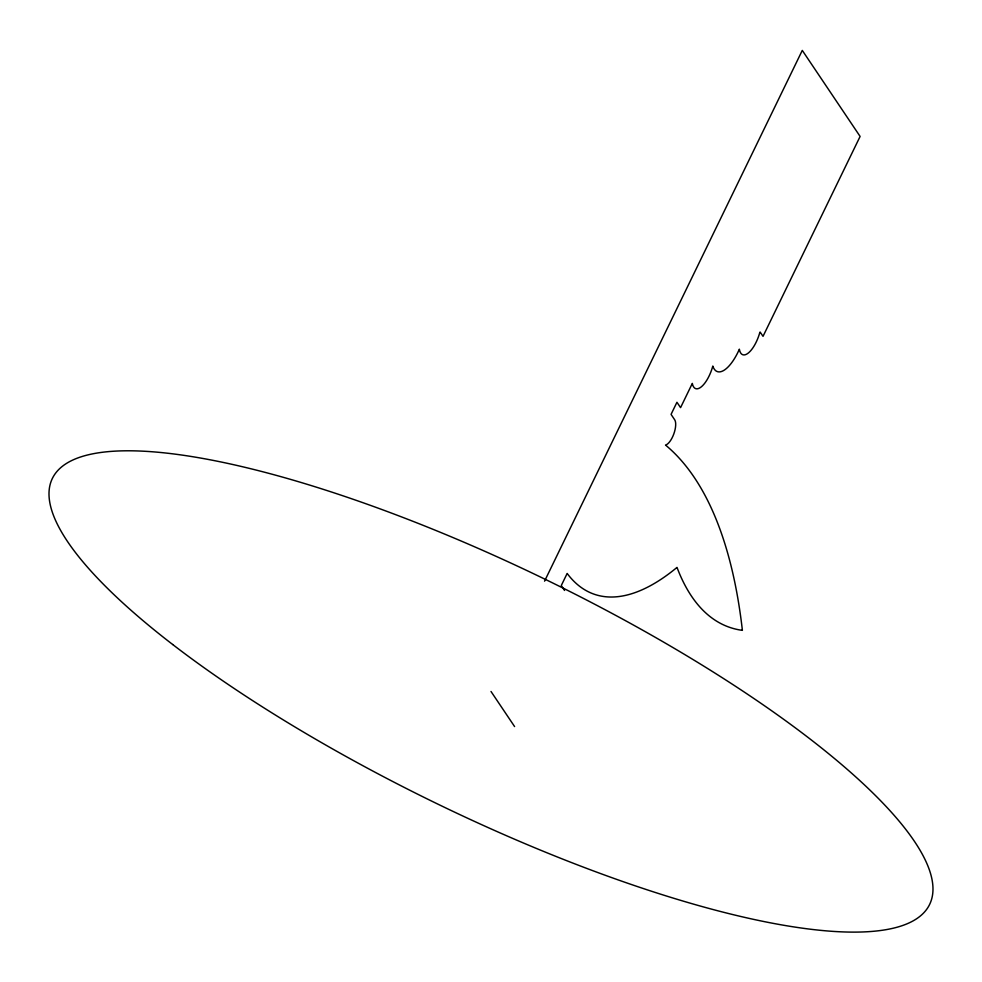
<?xml version="1.0" encoding="UTF-8"?>
<svg xmlns="http://www.w3.org/2000/svg" width="982" height="982" viewBox="0 0 982 982"><rect width="100%" height="100%" fill="white"/><g stroke="black" fill="none" stroke-linecap="round" stroke-linejoin="round"><path stroke-width="1.47" d="M544.556 581.172L802.282 50.401L860.109 136.437L763.026 336.347L760.093 331.99L759.761 332.689A22.635 8.801 -70.5 0 1 748.358 352.992A22.635 8.801 -70.5 0 1 739.36 349.187A34.824 13.539 -70.5 0 1 712.809 366.053A22.635 8.801 -70.5 0 1 701.529 386.663A22.635 8.801 -70.5 0 1 692.322 383.41L680.563 407.64L676.942 402.264L671.062 414.379L674.671 419.756A13.932 5.413 -70.5 0 1 673.812 433.934A13.932 5.413 -70.5 0 1 665.501 445.055A717.351 278.778 -70.5 0 1 742.392 630.346A425.341 165.295 -70.5 0 1 677.003 567.412A328.258 127.562 -70.5 0 1 567.154 573.451L561.274 585.567L564.552 590.452M491 691.463L514.593 726.57M172.709 644.523A487.588 124.554 25.9 0 0 915.715 919.336A487.588 124.554 25.9 0 0 384.576 510.517A487.588 124.554 25.9 0 0 172.709 644.523"/></g></svg>
